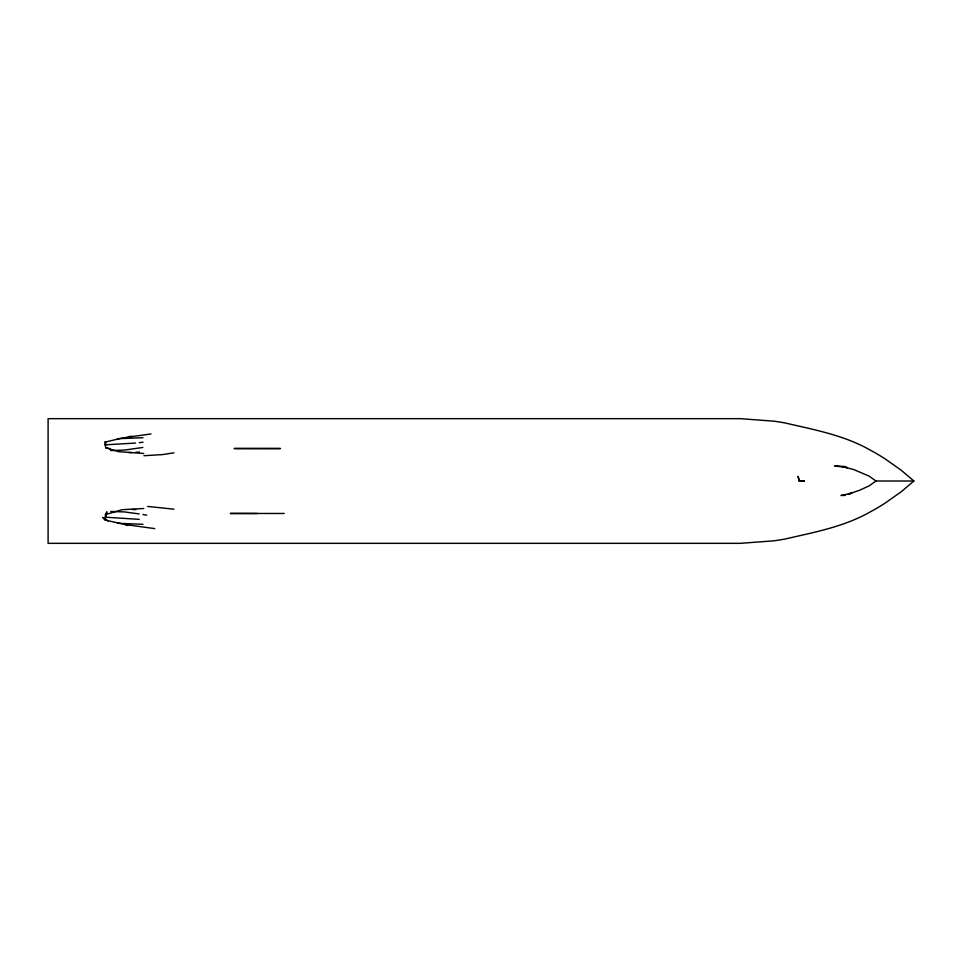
<?xml version="1.0" encoding="UTF-8"?>
<svg xmlns="http://www.w3.org/2000/svg" width="962" height="962" viewBox="0 0 962 962"><rect width="100%" height="100%" fill="white"/><g stroke="black" fill="none" stroke-linecap="round" stroke-linejoin="round"><path stroke-width="1.44" d="M105.616 445.141L105.676 442.147L104.906 442.207L105.688 447.751L118.566 451.647L143.747 453.487M105.616 516.859L106.89 511.772L105.399 514.634L105.676 519.853L108.249 520.803L125.409 524.555L154.798 528.619M913.9 481L901.141 491.822L884.751 503.366A225.06 225.06 0 0 1 870.105 511.976C843.782 526.923 813.96 532.299 784.8 539.093A332.816 332.816 0 0 1 774.049 540.8L740.367 543.338L48.1 543.338L48.1 418.662L740.367 418.662L774.049 421.2A332.816 332.816 0 0 1 784.8 422.895C813.96 429.701 843.782 435.077 870.105 450.024A225.06 225.06 0 0 1 884.751 458.633L901.141 470.177L913.9 481L876.214 481M104.906 442.207L121.958 438.035L151.01 433.922M105.399 514.634L122.054 509.692L143.747 508.513M173.894 452.813L162.626 454.581L143.951 455.711M142.905 447.462L124.531 450.06L110.786 450.553M139.249 442.64L143.001 442.207M135.534 443.061L105.014 444.841M135.75 452.32L139.37 452.02M128.367 436.604L132.01 436.327M142.977 437.698L117.472 438.732M110.786 511.447L124.531 511.94L139.141 513.912M799.326 481.06L804.376 481L799.302 480.928L798.039 476.37L799.326 480.94L804.376 481L799.302 480.928M845.213 495.442L840.944 495.466L851.815 493.169L848.412 494.059L859.355 490.355L869.191 485.846L875.937 481L869.191 476.154L853.943 469.648L843.025 466.666L847.354 467.628L834.631 465.921L845.213 466.558M128.607 452.525L132.215 452.525M284.223 513.467L230.255 513.467L257.359 513.492M117.472 523.268L142.977 524.302M105.014 517.159L139.249 519.36M147.703 506.421L173.894 509.187M132.215 509.475L135.75 509.68M104.906 519.793L105.676 519.853L102.742 517.364L104.906 519.793L108.249 520.803M125.986 525.192L128.367 525.396M142.905 514.538L146.705 515.163M111.544 450.432L109.127 448.424L105.688 447.751M237.939 448.52L234.091 448.532L280.471 448.532L237.939 448.52"/></g></svg>
